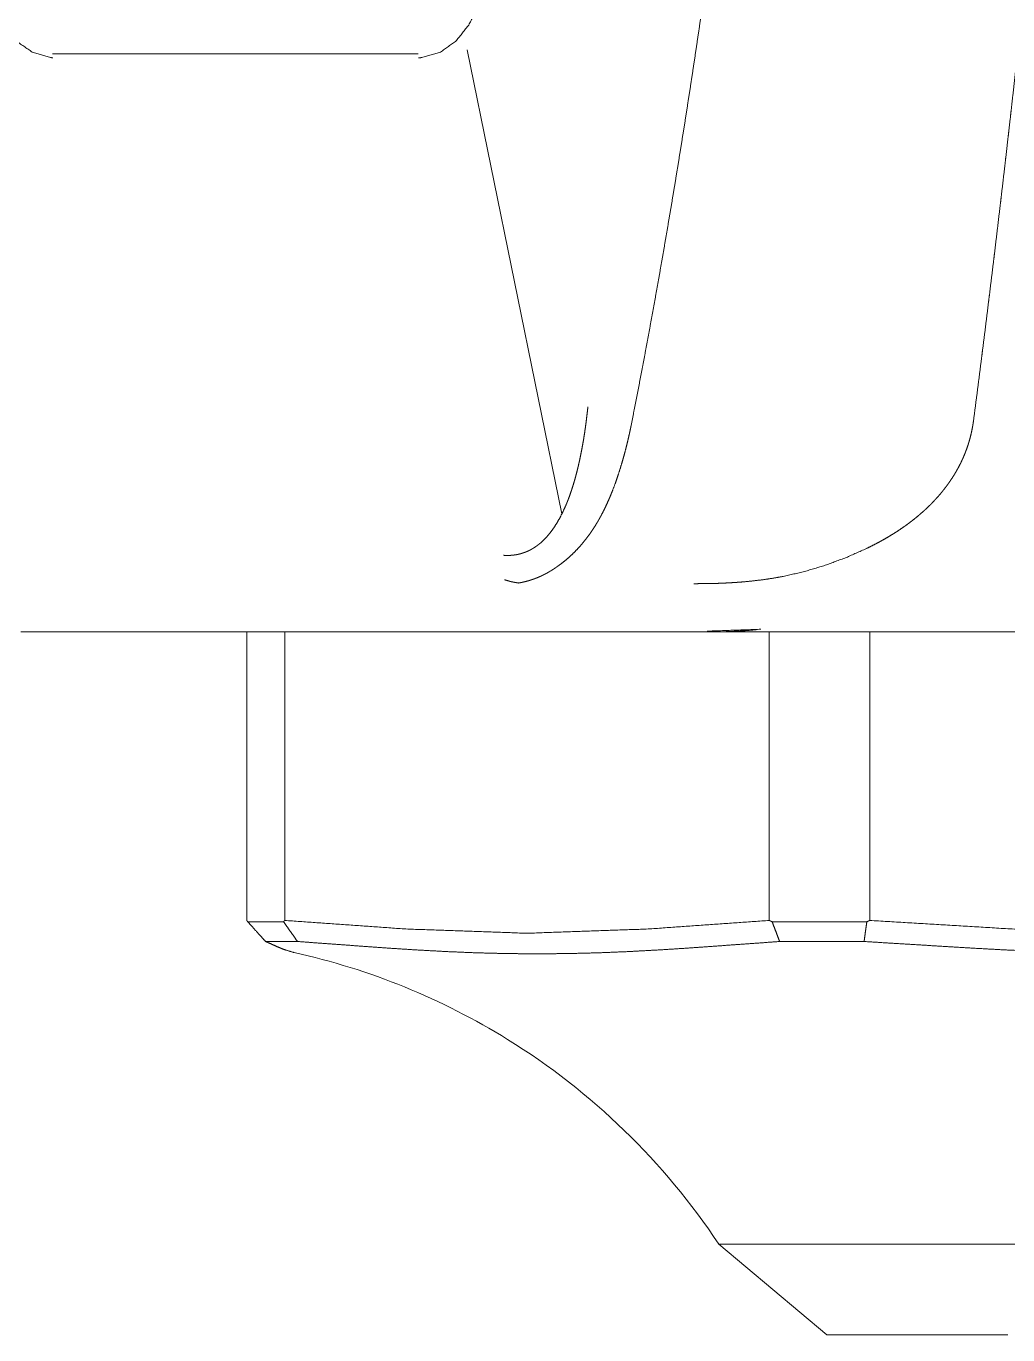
# Paper-space layout 'A3_1' of a CAD drawing. Header units: millimetres. Extents: x 0 to 420, y 0 to 297.
# Drawn here: x 310.93 to 316.36, y 120.17 to 127.4 of the extents above; entities that cross this region are included whole.
import ezdxf

# ---------------------------------------------------------------- set-up
doc = ezdxf.new("R2010")
doc.units = ezdxf.units.MM
doc.layers.add('170', color=7, linetype='Continuous', true_color=0xffffff)

psp = doc.layouts.new('A3_1')

# ---------------------------------------------------------------- linework, layer by layer
at = {"layer": '170', "color": 155, "linetype": 'Continuous', "lineweight": 13}
for p, q in [((313.0999, 127.2457), (311.0805, 127.2457)), ((313.8934, 124.7067), (313.3694, 127.2669)), ((312.1531, 124.0544), (312.1531, 122.4616)), ((312.3627, 122.4616), (312.3627, 124.0544)), ((314.7088, 124.0584), (314.724, 124.0544)), ((317.3222, 124.0544), (314.724, 124.0544)), ((315.0383, 124.0544), (315.0383, 122.4616)), ((315.5924, 122.4616), (315.5924, 124.0544)), ((314.7594, 120.6744), (315.3553, 120.1744))]:
    psp.add_line(p, q, dxfattribs=at)
for start, end in [(58.22449, 77.50601), (33.54774, 58.22449)]:
    psp.add_arc((311.5924, 118.5744), 3.8, start, end, dxfattribs=at)
for points, knots in [([(315.5222, 146.9544), (315.5221, 146.8727), (315.5219, 146.706), (315.5217, 146.5802), (315.5212, 146.2862), (315.5204, 145.9075), (315.5189, 145.4442), (315.5179, 145.1915), (315.5151, 144.6018), (315.5109, 143.928), (315.505, 143.1706), (315.4969, 142.3298), (315.4919, 141.8678), (315.4863, 141.4061), (315.4795, 140.8931), (315.4758, 140.644), (315.4718, 140.3949), (315.4635, 139.9116), (315.4545, 139.4431), (315.4498, 139.2162), (315.4399, 138.7698), (315.4347, 138.5503), (315.4241, 138.126), (315.4187, 137.9211), (315.413, 137.7164), (315.4016, 137.3214), (315.3957, 137.1311), (315.3897, 136.941), (315.3838, 136.758), (315.3776, 136.5752), (315.3715, 136.3995), (315.3652, 136.2239), (315.3525, 135.8872), (315.326, 135.2401), (315.2965, 134.5941), (315.2664, 133.9983), (315.2335, 133.4036), (315.2006, 132.859), (315.1649, 132.3155), (315.1298, 131.8218), (315.0919, 131.3294), (315.0551, 130.8864), (315.0156, 130.4446), (315.0048, 130.3297), (314.9938, 130.2148), (314.9827, 130.1014), (314.9714, 129.9881), (314.9601, 129.8763), (314.9485, 129.7646), (314.9369, 129.6544), (314.9252, 129.5443), (314.9133, 129.4357), (314.9013, 129.3271), (314.8893, 129.2201), (314.877, 129.1131), (314.8648, 129.0077), (314.8523, 128.9023), (314.8399, 128.7984), (314.8272, 128.6946), (314.8146, 128.5922), (314.8018, 128.49), (314.789, 128.3892), (314.776, 128.2886), (314.763, 128.1894), (314.7498, 128.0903), (314.7367, 127.9926), (314.7234, 127.8951), (314.7101, 127.799), (314.6967, 127.7031), (314.6833, 127.6086), (314.6697, 127.5141), (314.6562, 127.4212), (314.6425, 127.3284), (314.6288, 127.237), (314.6151, 127.1457), (314.6013, 127.0559), (314.5874, 126.9662), (314.5736, 126.8779), (314.5596, 126.7898), (314.5457, 126.7031), (314.5317, 126.6165), (314.5177, 126.5314), (314.5036, 126.4463), (314.4895, 126.3627), (314.4753, 126.2793), (314.4613, 126.1972), (314.447, 126.1153), (314.4329, 126.0348), (314.4186, 125.9544), (314.4045, 125.8755), (314.3901, 125.7967), (314.3759, 125.7193), (314.3616, 125.642), (314.3474, 125.5661), (314.333, 125.4904), (314.3188, 125.4161), (314.3044, 125.3419), (314.2758, 125.1964)], [0, 0, 0.003744, 0.011381, 0.017145, 0.030615, 0.047967, 0.069194, 0.080775, 0.107797, 0.138666, 0.173372, 0.211897, 0.233065, 0.254226, 0.277731, 0.289146, 0.300558, 0.322706, 0.344177, 0.354576, 0.375034, 0.385093, 0.404541, 0.413931, 0.423317, 0.441424, 0.450144, 0.458861, 0.467248, 0.475631, 0.483684, 0.491735, 0.507173, 0.536849, 0.566478, 0.593813, 0.6211, 0.646101, 0.671054, 0.693731, 0.716361, 0.736728, 0.757051, 0.762342, 0.76763, 0.772849, 0.778066, 0.783214, 0.78836, 0.793437, 0.798511, 0.803518, 0.808521, 0.813457, 0.818389, 0.823254, 0.828116, 0.832911, 0.837702, 0.842426, 0.847147, 0.851801, 0.856452, 0.861036, 0.865617, 0.870131, 0.874641, 0.879084, 0.883525, 0.887898, 0.892268, 0.896571, 0.900871, 0.905104, 0.909334, 0.913497, 0.917657, 0.921749, 0.925839, 0.929862, 0.933882, 0.937834, 0.941784, 0.945667, 0.949547, 0.953361, 0.957171, 0.960915, 0.964655, 0.968329, 0.972001, 0.975606, 0.979208, 0.982743, 0.986276, 0.989743, 0.993207, 1, 1]), ([(316.1663, 125.2234), (316.1774, 125.3095), (316.1886, 125.396), (316.1997, 125.4826), (316.2107, 125.5696), (316.2162, 125.6132), (316.2272, 125.7005), (316.2381, 125.7881), (316.2489, 125.8759), (316.2544, 125.9199), (316.2652, 126.0082), (316.2759, 126.0966), (316.2813, 126.141), (316.2919, 126.2299), (316.3025, 126.319), (316.3131, 126.4084), (316.3184, 126.4531), (316.3289, 126.5429), (316.3394, 126.6329), (316.3446, 126.678), (316.3549, 126.7683), (316.3601, 126.8136), (316.3704, 126.9044), (316.3756, 126.9498), (316.3858, 127.041), (316.396, 127.1323), (316.4061, 127.2239), (316.4162, 127.3158), (316.4212, 127.3618), (316.4312, 127.454), (316.4362, 127.5003), (316.4461, 127.5929), (316.456, 127.6857), (316.4658, 127.7788), (316.4756, 127.8721), (316.4853, 127.9656), (316.495, 128.0594), (316.5046, 128.1535), (316.5142, 128.2477), (316.5189, 128.2949), (316.5285, 128.3895), (316.5379, 128.4844), (316.5473, 128.5795), (316.5566, 128.6748), (316.5613, 128.7226), (316.5705, 128.8182), (316.5798, 128.9141), (316.5843, 128.9621), (316.5935, 129.0584), (316.6026, 129.1549), (316.6116, 129.2516), (316.6161, 129.3001), (316.625, 129.3971), (316.6339, 129.4944), (316.6428, 129.592), (316.6515, 129.6897), (316.6603, 129.7877), (316.6689, 129.886), (316.6733, 129.9351), (316.6819, 130.0337), (316.6861, 130.0831), (316.6947, 130.182), (316.6989, 130.2315), (316.7073, 130.3308), (316.7115, 130.3805), (316.7199, 130.4801), (316.7282, 130.58), (316.7323, 130.6299), (316.7405, 130.7301), (316.7487, 130.8305), (316.7568, 130.9311), (316.7608, 130.9816), (316.7689, 131.0825), (316.7728, 131.1331), (316.7808, 131.2344), (316.7847, 131.2852), (316.7926, 131.3868), (316.7965, 131.4377), (316.8043, 131.5397), (316.8081, 131.5908), (316.8158, 131.6931), (316.8196, 131.7443), (316.8272, 131.847), (316.8348, 131.9499), (316.8423, 132.053), (316.8497, 132.1563), (316.8571, 132.2598), (316.8644, 132.3636), (316.868, 132.4156), (316.8753, 132.5197), (316.8789, 132.5718), (316.886, 132.6762), (316.8896, 132.7285), (316.8967, 132.8333), (316.9002, 132.8857), (316.9072, 132.9908), (316.9141, 133.0961), (316.9209, 133.2017), (316.9278, 133.3074), (316.9345, 133.4134), (316.9412, 133.5195), (316.9446, 133.5727), (316.9512, 133.6792), (316.9545, 133.7325), (316.961, 133.8393), (316.9675, 133.9464), (316.9739, 134.0536), (316.9802, 134.1611), (316.9865, 134.2687), (316.9928, 134.3766), (316.9959, 134.4307), (317.002, 134.5389), (317.0051, 134.593), (317.0112, 134.7015), (317.0142, 134.7559), (317.0202, 134.8647), (317.0261, 134.9737), (317.032, 135.083), (317.0378, 135.1924), (317.0407, 135.2472), (317.0464, 135.357), (317.0521, 135.467), (317.0549, 135.522), (317.0605, 135.6323), (317.0661, 135.7428), (317.0688, 135.7981), (317.0742, 135.9089), (317.0796, 136.02), (317.0823, 136.0756), (317.0876, 136.1869), (317.0928, 136.2984), (317.0954, 136.3542), (317.1006, 136.4661), (317.1057, 136.5781), (317.1082, 136.6343), (317.1132, 136.7466), (317.1157, 136.8029), (317.1206, 136.9155), (317.1231, 136.972), (317.1279, 137.0849), (317.1327, 137.1981), (317.1374, 137.3115), (317.142, 137.4251), (317.1466, 137.5389), (317.1512, 137.6529), (317.1534, 137.7099), (317.1579, 137.8242), (317.1623, 137.9387), (317.1666, 138.0534), (317.1687, 138.1109), (317.173, 138.2259), (317.1772, 138.3411), (317.1813, 138.4565), (317.1833, 138.5143), (317.1874, 138.63), (317.1913, 138.7459), (317.1933, 138.804), (317.1972, 138.9202), (317.1991, 138.9783), (317.2029, 139.0949), (317.2067, 139.2116), (317.2103, 139.3285), (317.214, 139.4456), (317.2175, 139.5629), (317.221, 139.6804), (317.2245, 139.7981), (317.2278, 139.916), (317.2312, 140.0341), (317.2344, 140.1524), (317.2376, 140.2709), (317.2408, 140.3896), (317.2423, 140.449), (317.2454, 140.568), (317.2484, 140.6872), (317.2513, 140.8066), (317.2542, 140.9262), (317.257, 141.0459), (317.2598, 141.1659), (317.2611, 141.2259), (317.2638, 141.3461), (317.2664, 141.4666), (317.269, 141.5872), (317.2715, 141.708), (317.2727, 141.7685), (317.2751, 141.8897), (317.2775, 142.011), (317.2798, 142.1325), (317.282, 142.2542), (317.2842, 142.376), (317.2863, 142.4981), (317.2873, 142.5592), (317.2893, 142.6816), (317.2913, 142.8041), (317.2932, 142.9269), (317.295, 143.0498), (317.2968, 143.1729), (317.2986, 143.2963), (317.3002, 143.4198), (317.301, 143.4816), (317.3026, 143.6054), (317.3041, 143.7294), (317.3049, 143.7914), (317.3063, 143.9157), (317.3077, 144.0402), (317.3084, 144.1025), (317.3096, 144.2272), (317.3103, 144.2896), (317.3115, 144.4147), (317.3126, 144.5399), (317.3137, 144.6653), (317.3142, 144.7281), (317.3152, 144.8538), (317.3156, 144.9166), (317.3166, 145.0426), (317.3174, 145.1688), (317.3182, 145.2951), (317.3186, 145.3584), (317.3193, 145.485), (317.3199, 145.6118), (317.3205, 145.7388), (317.321, 145.866), (317.3213, 145.9296), (317.3217, 146.057), (317.3221, 146.1847), (317.3224, 146.3125), (317.3227, 146.4405), (317.3229, 146.5687), (317.323, 146.6329), (317.3231, 146.7614), (317.3231, 146.8257), (317.3232, 146.9544)], [0, 0, 0.003989, 0.007991, 0.012004, 0.016028, 0.018046, 0.022088, 0.026141, 0.030206, 0.032241, 0.036323, 0.040416, 0.042468, 0.046578, 0.050699, 0.054832, 0.056902, 0.061051, 0.065211, 0.067297, 0.071475, 0.073566, 0.077761, 0.079863, 0.084074, 0.088295, 0.092528, 0.096772, 0.098897, 0.103157, 0.105292, 0.109568, 0.113855, 0.118153, 0.122462, 0.126781, 0.131111, 0.135451, 0.139802, 0.141981, 0.146348, 0.150725, 0.155112, 0.159511, 0.161715, 0.166129, 0.170553, 0.172768, 0.177208, 0.181659, 0.186119, 0.188355, 0.192831, 0.197318, 0.201815, 0.206323, 0.21084, 0.215368, 0.217635, 0.222179, 0.224456, 0.229015, 0.231298, 0.235872, 0.238164, 0.242754, 0.247354, 0.249657, 0.254273, 0.258899, 0.263534, 0.265857, 0.270509, 0.272837, 0.277503, 0.279842, 0.284524, 0.286867, 0.291564, 0.293917, 0.298629, 0.300988, 0.305715, 0.310452, 0.315199, 0.319956, 0.324723, 0.3295, 0.331894, 0.336686, 0.339084, 0.343891, 0.346299, 0.351121, 0.353534, 0.358371, 0.363217, 0.368073, 0.372939, 0.377815, 0.3827, 0.385147, 0.390047, 0.3925, 0.397414, 0.402338, 0.407272, 0.412215, 0.417168, 0.42213, 0.424616, 0.429592, 0.432083, 0.437074, 0.439574, 0.444579, 0.449593, 0.454617, 0.45965, 0.46217, 0.467217, 0.472274, 0.474807, 0.479878, 0.484959, 0.487501, 0.492596, 0.4977, 0.500257, 0.505375, 0.510502, 0.513068, 0.51821, 0.523361, 0.52594, 0.531105, 0.53369, 0.538869, 0.541463, 0.546656, 0.551858, 0.557069, 0.562289, 0.567519, 0.572758, 0.57538, 0.580633, 0.585895, 0.591166, 0.593806, 0.599091, 0.604385, 0.609689, 0.612342, 0.617659, 0.622986, 0.625653, 0.630993, 0.633665, 0.639019, 0.644381, 0.649753, 0.655133, 0.660523, 0.665921, 0.671329, 0.676746, 0.682171, 0.687606, 0.693049, 0.698502, 0.701232, 0.706698, 0.712172, 0.717656, 0.723148, 0.728649, 0.734159, 0.736916, 0.74244, 0.747972, 0.753513, 0.759062, 0.761841, 0.767404, 0.772976, 0.778557, 0.784146, 0.789744, 0.795351, 0.798156, 0.803776, 0.809405, 0.815042, 0.820688, 0.826343, 0.832006, 0.837678, 0.840519, 0.846205, 0.851899, 0.854748, 0.860454, 0.86617, 0.869032, 0.874761, 0.877627, 0.883369, 0.889119, 0.894878, 0.897762, 0.903534, 0.906422, 0.912206, 0.918, 0.923801, 0.926707, 0.932521, 0.938344, 0.944176, 0.950016, 0.952938, 0.958791, 0.964653, 0.970523, 0.976401, 0.982288, 0.985236, 0.991136, 0.994088, 1, 1]), ([(310.6699, 127.5828), (310.6938, 127.5427), (310.7188, 127.5034), (310.7909, 127.4052), (310.874, 127.3192), (310.9688, 127.2551), (311.0695, 127.2245), (311.0762, 127.2239), (311.0829, 127.2235)], [0, 0, 0.082156, 0.164189, 0.378758, 0.58946, 0.79101, 0.976445, 0.988253, 1, 1]), ([(313.1017, 127.2233), (313.1101, 127.2237), (313.1185, 127.2243), (313.2231, 127.2545), (313.3107, 127.3183), (313.3782, 127.404), (313.4299, 127.5023), (313.4454, 127.5395), (313.4596, 127.5776)], [0, 0, 0.015658, 0.031302, 0.234826, 0.437342, 0.641189, 0.848629, 0.924064, 1, 1]), ([(313.5699, 124.4773), (313.5743, 124.477), (313.5787, 124.4768), (313.5831, 124.4766), (313.5875, 124.4765), (313.5919, 124.4764), (313.5962, 124.4765), (313.6006, 124.4766), (313.6049, 124.4767), (313.6092, 124.4769), (313.6135, 124.4772), (313.6177, 124.4775), (313.622, 124.4779), (313.6262, 124.4784), (313.6304, 124.4789), (313.6346, 124.4795), (313.6388, 124.4802), (313.643, 124.4809), (313.6471, 124.4817), (313.6512, 124.4826), (313.6553, 124.4835), (313.6594, 124.4845), (313.6635, 124.4855), (313.6676, 124.4867), (313.6716, 124.4878), (313.6756, 124.4891), (313.6796, 124.4904), (313.6836, 124.4918), (313.6875, 124.4932), (313.6915, 124.4947), (313.6954, 124.4962), (313.6993, 124.4979), (313.7032, 124.4996), (313.707, 124.5013), (313.7109, 124.5031), (313.7147, 124.505), (313.7185, 124.507), (313.7223, 124.509), (313.7261, 124.5111), (313.7298, 124.5132), (313.7335, 124.5154), (313.7372, 124.5177), (313.7409, 124.52), (313.7446, 124.5224), (313.7482, 124.5249), (313.7519, 124.5274), (313.7555, 124.53), (313.759, 124.5327), (313.7626, 124.5354), (313.7661, 124.5382), (313.7697, 124.541), (313.7732, 124.5439), (313.7766, 124.5469), (313.7961, 124.5651), (313.8143, 124.5848), (313.8327, 124.6074), (313.8498, 124.6312), (313.867, 124.6582), (313.8828, 124.6861), (313.8988, 124.7175), (313.9134, 124.7497), (313.9202, 124.7659), (313.9267, 124.7822), (313.9333, 124.7996), (313.9395, 124.8172), (313.9459, 124.8358), (313.9519, 124.8545), (313.958, 124.8744), (313.9639, 124.8943), (313.9697, 124.9153), (313.9752, 124.9364), (313.9808, 124.9586), (313.986, 124.9809), (313.9912, 125.0044), (313.9962, 125.0278), (314.0011, 125.0524), (314.0057, 125.0771), (314.0103, 125.1028), (314.0145, 125.1287), (314.0187, 125.1556), (314.0226, 125.1826), (314.0264, 125.2107), (314.0299, 125.2389), (314.0333, 125.2681), (314.0364, 125.2974)], [0, 0, 0.004306, 0.008589, 0.01283, 0.017088, 0.021305, 0.025523, 0.0297, 0.03388, 0.038043, 0.042189, 0.046339, 0.050455, 0.054578, 0.058687, 0.062785, 0.066874, 0.070952, 0.075042, 0.079103, 0.083181, 0.08725, 0.091296, 0.095378, 0.099439, 0.103497, 0.107555, 0.111635, 0.115694, 0.11978, 0.123848, 0.127938, 0.132037, 0.136143, 0.140233, 0.144376, 0.148488, 0.15265, 0.156805, 0.160972, 0.165157, 0.169373, 0.173582, 0.177817, 0.182058, 0.186349, 0.190631, 0.194954, 0.199282, 0.203636, 0.208006, 0.212427, 0.216849, 0.24264, 0.268514, 0.296717, 0.325015, 0.355973, 0.387058, 0.421069, 0.455218, 0.472211, 0.489228, 0.507226, 0.525249, 0.544273, 0.563314, 0.583367, 0.603436, 0.624529, 0.645646, 0.667779, 0.689934, 0.713126, 0.736328, 0.760569, 0.784839, 0.810127, 0.83545, 0.861804, 0.888188, 0.915597, 0.943029, 0.971505, 1, 1]), ([(313.6541, 124.3242), (313.6599, 124.3253), (313.6656, 124.3264), (313.6712, 124.3275), (313.6768, 124.3287), (313.6823, 124.33), (313.6877, 124.3313), (313.6929, 124.3326), (313.6981, 124.3339), (313.7032, 124.3353), (313.7082, 124.3367), (313.7132, 124.3382), (313.718, 124.3397), (313.7228, 124.3412), (313.7275, 124.3427), (313.7321, 124.3443), (313.7366, 124.3459), (313.741, 124.3475), (313.7454, 124.3491), (313.7497, 124.3507), (313.754, 124.3524), (313.7581, 124.3541), (313.7622, 124.3558), (313.7662, 124.3575), (313.7701, 124.3592), (313.774, 124.3609), (313.7778, 124.3627), (313.7815, 124.3644), (313.7852, 124.3661), (313.7888, 124.3679), (313.7923, 124.3696), (313.7957, 124.3714), (313.7992, 124.3731), (313.8025, 124.3749), (313.8058, 124.3766), (313.809, 124.3783), (313.8122, 124.3801), (313.8152, 124.3818), (313.8183, 124.3836), (313.8212, 124.3853), (313.8242, 124.387), (313.827, 124.3887), (313.8299, 124.3904), (313.8353, 124.3937), (313.838, 124.3954), (313.8406, 124.397), (313.8431, 124.3986), (313.8456, 124.4003), (313.848, 124.4018), (313.8527, 124.405), (313.8551, 124.4065), (313.8573, 124.408), (313.8595, 124.4095), (313.8616, 124.411), (313.8637, 124.4125), (313.8658, 124.4139), (313.8678, 124.4153), (313.8821, 124.4256), (313.8961, 124.4362), (313.9172, 124.4531), (313.9375, 124.4709), (313.9641, 124.4965), (313.9894, 124.5233), (314.0199, 124.5595), (314.0484, 124.5974), (314.0584, 124.6117), (314.0681, 124.6263), (314.0785, 124.6427), (314.0886, 124.6593), (314.0993, 124.6779), (314.1096, 124.6967), (314.1204, 124.7174), (314.1308, 124.7384), (314.1417, 124.7614), (314.152, 124.7846), (314.1627, 124.8097), (314.1728, 124.8351), (314.1891, 124.8787), (314.2043, 124.9228), (314.2164, 124.9608), (314.2278, 124.999), (314.2367, 125.0307), (314.2452, 125.0627), (314.2516, 125.0882), (314.2578, 125.1138), (314.2623, 125.1333), (314.2667, 125.1528), (314.2696, 125.1665), (314.2725, 125.1802), (314.2742, 125.1883), (314.2759, 125.1964)], [0, 0, 0.005175, 0.010355, 0.015381, 0.020418, 0.025302, 0.03018, 0.034936, 0.039689, 0.044306, 0.048915, 0.053424, 0.057911, 0.062277, 0.06664, 0.070882, 0.075136, 0.079273, 0.083402, 0.087412, 0.091436, 0.095338, 0.099253, 0.103045, 0.10685, 0.110549, 0.114229, 0.117836, 0.121417, 0.124913, 0.1284, 0.131781, 0.135175, 0.138456, 0.141753, 0.144953, 0.14813, 0.151235, 0.154328, 0.157329, 0.160339, 0.163236, 0.166159, 0.171789, 0.174512, 0.177225, 0.179857, 0.182494, 0.185035, 0.19001, 0.192466, 0.194815, 0.197174, 0.199448, 0.201707, 0.20388, 0.206064, 0.22155, 0.237016, 0.26079, 0.284556, 0.316958, 0.349394, 0.391011, 0.432719, 0.448072, 0.463441, 0.480519, 0.497621, 0.516456, 0.535304, 0.555889, 0.576504, 0.598831, 0.621182, 0.645194, 0.669248, 0.710162, 0.75118, 0.786194, 0.821262, 0.850277, 0.879327, 0.902489, 0.925661, 0.943231, 0.960804, 0.9731, 0.985399, 0.992692, 1, 1]), ([(314.622, 124.32), (314.6307, 124.3203), (314.6393, 124.3205), (314.6479, 124.3207), (314.6566, 124.3208), (314.6653, 124.3209), (314.6739, 124.3209), (314.6826, 124.3208), (314.6912, 124.3208), (314.6946, 124.3208), (314.6979, 124.3208), (314.7029, 124.3208), (314.7079, 124.321), (314.7146, 124.3211), (314.7297, 124.3216), (314.7482, 124.3222), (314.7583, 124.3225), (314.78, 124.3234), (314.8017, 124.3244), (314.823, 124.3256), (314.8443, 124.3269), (314.8651, 124.3283), (314.8859, 124.3299), (314.9457, 124.3355), (315.0052, 124.3426), (315.0605, 124.3508), (315.1155, 124.3606), (315.2322, 124.3875), (315.3467, 124.4218), (315.4621, 124.4647), (315.5743, 124.5145), (315.5965, 124.5253), (315.6184, 124.5364), (315.6398, 124.5477), (315.661, 124.5593), (315.6817, 124.571), (315.7021, 124.583), (315.7219, 124.5951), (315.7416, 124.6076), (315.7606, 124.6202), (315.7795, 124.6332), (315.7978, 124.6462), (315.8158, 124.6596), (315.8333, 124.6731), (315.8505, 124.6869), (315.8672, 124.7009), (315.8837, 124.7152), (315.8996, 124.7296), (315.9152, 124.7443), (315.9303, 124.7592), (315.945, 124.7744), (315.9593, 124.7897), (315.9733, 124.8054), (315.9826, 124.8162), (315.9917, 124.8272), (316.0006, 124.8382), (316.0093, 124.8494), (316.0177, 124.8605), (316.026, 124.8719), (316.034, 124.8832), (316.0418, 124.8947), (316.0494, 124.9062), (316.0568, 124.9179), (316.0639, 124.9296), (316.0709, 124.9414), (316.0776, 124.9533), (316.0841, 124.9653), (316.0904, 124.9774), (316.0964, 124.9895), (316.1022, 125.0018), (316.1078, 125.0141), (316.1132, 125.0265), (316.1183, 125.0391), (316.1233, 125.0516), (316.128, 125.0643), (316.1324, 125.0771), (316.1367, 125.09), (316.1407, 125.1029), (316.1444, 125.1159), (316.148, 125.1291), (316.1513, 125.1423), (316.1544, 125.1556), (316.1572, 125.169), (316.1599, 125.1825), (316.1622, 125.196), (316.1643, 125.2097), (316.1663, 125.2234)], [0, 0, 0.004444, 0.008886, 0.013328, 0.01778, 0.022232, 0.026684, 0.031125, 0.035577, 0.037288, 0.038988, 0.041559, 0.044131, 0.047585, 0.055344, 0.064858, 0.070057, 0.081222, 0.092389, 0.103349, 0.114302, 0.125048, 0.13579, 0.166639, 0.197457, 0.226186, 0.254872, 0.316445, 0.377869, 0.441137, 0.504253, 0.516919, 0.529579, 0.542004, 0.554426, 0.566616, 0.578792, 0.590762, 0.602723, 0.614474, 0.626215, 0.637766, 0.649314, 0.66068, 0.672035, 0.683224, 0.694415, 0.705446, 0.716475, 0.727369, 0.73826, 0.749032, 0.759797, 0.767139, 0.77448, 0.781751, 0.789022, 0.796221, 0.803425, 0.810572, 0.817717, 0.824807, 0.831904, 0.838952, 0.846004, 0.853022, 0.860034, 0.867019, 0.874004, 0.880966, 0.887932, 0.894889, 0.901845, 0.908792, 0.915742, 0.922698, 0.929656, 0.936621, 0.943596, 0.950586, 0.957584, 0.964607, 0.971631, 0.978699, 0.985768, 0.992879, 1, 1]), ([(313.5769, 124.342), (313.5852, 124.3396), (313.5895, 124.3384), (313.5937, 124.3371), (313.5982, 124.3358), (313.6026, 124.3346), (313.6072, 124.3332), (313.6118, 124.3319), (313.6147, 124.3312), (313.6176, 124.3306), (313.6246, 124.3291), (313.6317, 124.3278), (313.6429, 124.326), (313.6541, 124.3242)], [0, 0, 0.108336, 0.164582, 0.220792, 0.278864, 0.33726, 0.397452, 0.457532, 0.495046, 0.532416, 0.623207, 0.713696, 0.857013, 1, 1]), ([(314.9722, 124.0674), (314.955, 124.0657), (314.9328, 124.0636), (314.9105, 124.0617), (314.8879, 124.06), (314.8652, 124.0586), (314.8421, 124.0573), (314.819, 124.0563), (314.7955, 124.0555), (314.7719, 124.0549), (314.748, 124.0546), (314.724, 124.0544)], [0, 0, 0.069372, 0.159143, 0.249007, 0.340469, 0.431868, 0.524881, 0.618014, 0.712609, 0.807341, 0.903632, 1, 1]), ([(312.1579, 122.4548), (312.1563, 122.457), (312.1555, 122.4582), (312.1539, 122.4605), (312.1531, 122.4616)], [0, 0, 0.329813, 0.501021, 0.839768, 1, 1]), ([(312.2568, 122.3453), (312.2321, 122.3727), (312.1827, 122.4274), (312.1579, 122.4548)], [0, 0, 0.249929, 0.749903, 1, 1]), ([(312.3627, 122.4616), (312.3605, 122.4594), (312.3593, 122.4582), (312.3581, 122.457), (312.357, 122.4559), (312.3559, 122.4548)], [0, 0, 0.327766, 0.499997, 0.671473, 0.838391, 1, 1]), ([(312.3559, 122.4548), (312.3751, 122.4274), (312.3944, 122.4001), (312.4138, 122.3727), (312.4332, 122.3453)], [0, 0, 0.249423, 0.499264, 0.749436, 1, 1]), ([(312.3627, 122.4616), (313.0316, 122.4146), (313.7005, 122.391), (314.3694, 122.4146), (315.0383, 122.4616)], [0, 0, 0.250217, 0.500004, 0.749783, 1, 1]), ([(315.0535, 122.4548), (315.051, 122.4559), (315.0485, 122.457), (315.0433, 122.4594), (315.0407, 122.4605), (315.0383, 122.4616)], [0, 0, 0.161941, 0.328041, 0.672212, 0.838313, 1, 1]), ([(315.0952, 122.3453), (315.0849, 122.3727), (315.0746, 122.4001), (315.0641, 122.4274), (315.0535, 122.4548)], [0, 0, 0.249654, 0.499515, 0.749609, 1, 1]), ([(315.5769, 122.4548), (315.5729, 122.4274), (315.569, 122.4001), (315.5653, 122.3727), (315.5616, 122.3453)], [0, 0, 0.25008, 0.500092, 0.750016, 1, 1]), ([(315.5924, 122.4616), (315.5899, 122.4605), (315.5873, 122.4594), (315.5846, 122.4582), (315.582, 122.457), (315.5794, 122.4559), (315.5769, 122.4548)], [0, 0, 0.161395, 0.328248, 0.500312, 0.671506, 0.838358, 1, 1]), ([(315.5924, 122.4616), (316.3794, 122.4146), (317.1664, 122.391), (317.9535, 122.4146), (318.7405, 122.4616)], [0, 0, 0.250155, 0.500003, 0.749845, 1, 1]), ([(312.2568, 122.3453), (312.2836, 122.3335), (312.3109, 122.3213), (312.3384, 122.3094), (312.366, 122.2987), (312.4142, 122.2845)], [0, 0, 0.173564, 0.350144, 0.527184, 0.702584, 1, 1]), ([(315.0952, 122.3453), (314.9274, 122.3335), (314.7598, 122.3213), (314.5924, 122.3094), (314.425, 122.2987), (314.2577, 122.2897), (314.0904, 122.2829), (313.9232, 122.2788), (313.7563, 122.2774), (313.59, 122.2788), (313.4242, 122.2829), (313.2587, 122.2897), (313.0933, 122.2987), (312.928, 122.3094), (312.7629, 122.3213), (312.598, 122.3335), (312.4332, 122.3453)], [0, 0, 0.063096, 0.126117, 0.189065, 0.251971, 0.314831, 0.377636, 0.440378, 0.502956, 0.565324, 0.627532, 0.689686, 0.75181, 0.813927, 0.876018, 0.938056, 1, 1]), ([(318.6937, 122.3453), (318.4991, 122.3335), (318.3043, 122.3213), (318.1094, 122.3094), (317.9144, 122.2987), (317.7193, 122.2897), (317.524, 122.2829), (317.3286, 122.2788), (317.1328, 122.2774), (316.9366, 122.2788), (316.7403, 122.2829), (316.5438, 122.2897), (316.3474, 122.2987), (316.151, 122.3094), (315.9547, 122.3213), (315.7582, 122.3335), (315.5616, 122.3453)], [0, 0, 0.062193, 0.12444, 0.186712, 0.24899, 0.311274, 0.373581, 0.435931, 0.498374, 0.560929, 0.623569, 0.686252, 0.748957, 0.811676, 0.874415, 0.937188, 1, 1]), ([(314.7594, 120.6744), (315.2638, 120.6744), (316.3127, 120.6744), (316.9405, 120.6744)], [0, 0, 0.231252, 0.712132, 1, 1]), ([(316.3505, 120.1744), (316.17, 120.1744), (315.4897, 120.1744), (315.3553, 120.1744)], [0, 0, 0.181356, 0.865006, 1, 1])]:
    psp.add_open_spline(points, degree=1, knots=knots, dxfattribs=at)
for points in [[(310.9642, 124.0544), (310.9053, 124.0544)], [(313.716, 124.0544), (310.9642, 124.0544)], [(313.787, 124.0544), (313.716, 124.0544)], [(314.724, 124.0544), (313.787, 124.0544)], [(314.6954, 124.0586), (314.9921, 124.0689)], [(312.3559, 122.4548), (312.1579, 122.4548)], [(315.5769, 122.4548), (315.0535, 122.4548)], [(312.4332, 122.3453), (312.2568, 122.3453)], [(315.5616, 122.3453), (315.0952, 122.3453)], [(316.3553, 120.1744), (316.3505, 120.1744)]]:
    psp.add_open_spline(points, degree=1, dxfattribs=at)

doc.saveas('drawing.dxf')
